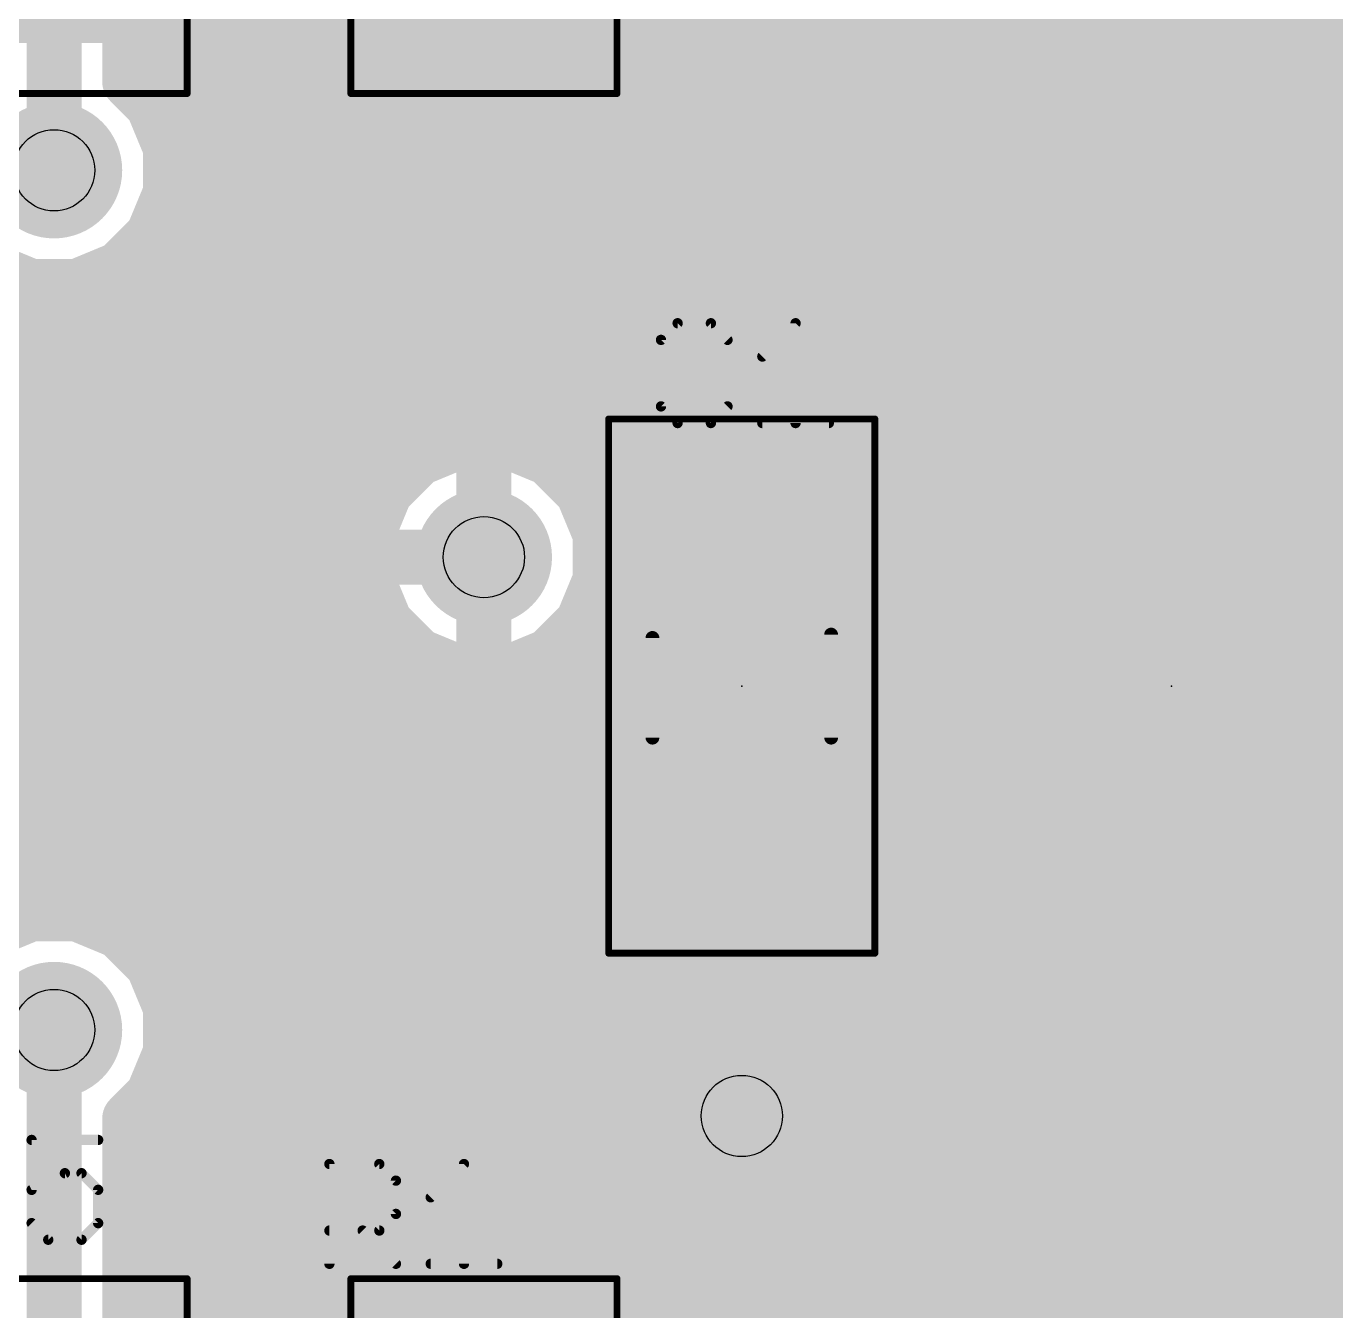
# Model space of a CAD drawing. Extents: x 0 to 1.9, y 0 to 1.15.
# Drawn here: x 0.5169 to 0.8977, y 0.3683 to 0.7419 of the extents above; entities that cross this region are included whole.
import ezdxf

# ---------------------------------------------------------------- set-up
doc = ezdxf.new("R2010")
doc.units = 0
for name, color, linetype in [('1', 22, 'CONTINUOUS'), ('16', 175, 'CONTINUOUS'), ('18', 82, 'CONTINUOUS'), ('21', 253, 'CONTINUOUS'), ('23', 7, 'CONTINUOUS'), ('25', 253, 'CONTINUOUS'), ('31', 253, 'CONTINUOUS'), ('35', 253, 'CONTINUOUS'), ('39', 22, 'CONTINUOUS'), ('44', 253, 'CONTINUOUS'), ('51', 253, 'CONTINUOUS')]:
    doc.layers.add(name, color=color, linetype=linetype)

# ---------------------------------------------------------------- blocks, each defined once
blk = doc.blocks.new('RECT')
blk.add_solid([(-0.5, -0.5), (0.5, -0.5), (-0.5, 0.5), (0.5, 0.5)])
blk = doc.blocks.new('ROUNDV')
at = {"const_width": 0.5}
blk.add_lwpolyline([(0, -0.25, 1), (0, 0.25, 1), (0, -0.25)], format="xyb", dxfattribs=at)

msp = doc.modelspace()

# ---------------------------------------------------------------- linework, layer by layer
at = {"layer": '1', "const_width": 0.016}
for points in [[(0.862402, 0.665551), (0.862402, 0.8)], [(0.568527, 0.731209), (0.568527, 0.793988)], [(0.606472, 0.793988), (0.606472, 0.731209)], [(0.693527, 0.731209), (0.693527, 0.793988)], [(0.775, 0.775), (0.837205, 0.712795)], [(0.525, 0.762598), (0.525, 0.7)], [(0.65, 0.762598), (0.65, 0.5875)], [(0.903, 0.759113), (0.884401, 0.740514)], [(0.762415, 0.756472), (0.812108, 0.706779)], [(0.884401, 0.740514), (0.884401, 0.756472)], [(0.925, 0.75), (0.888386, 0.713386)], [(0.568527, 0.736), (0.606472, 0.736)], [(0.693527, 0.736), (0.782887, 0.736)], [(0.560327, 0.723008), (0.568527, 0.731209)], [(0.606472, 0.731209), (0.614673, 0.723008)], [(0.685327, 0.723008), (0.693527, 0.731209)], [(0.553664, 0.719152), (0.549808, 0.723008)], [(0.549808, 0.723008), (0.560327, 0.723008)], [(0.552816, 0.72), (0.628, 0.72)], [(0.614673, 0.723008), (0.628, 0.723008)], [(0.628, 0.723008), (0.628, 0.613316)], [(0.672, 0.613316), (0.672, 0.723008)], [(0.672, 0.723008), (0.685327, 0.723008)], [(0.672, 0.72), (0.798887, 0.72)], [(0.558811, 0.706725), (0.553664, 0.719152)], [(0.837205, 0.712795), (0.837205, 0.665157)], [(0.888386, 0.713386), (0.888386, 0.665157)], [(0.558811, 0.693274), (0.558811, 0.706725)], [(0.797777, 0.705553), (0.793672, 0.703183)], [(0.802355, 0.706779), (0.797777, 0.705553)], [(0.811613, 0.706779), (0.802355, 0.706779)], [(0.811613, 0.665159), (0.811613, 0.706779)], [(0.812108, 0.706779), (0.811615, 0.706779)], [(0.811615, 0.706779), (0.811615, 0.665159)], [(0.558811, 0.704), (0.628, 0.704)], [(0.672, 0.704), (0.795087, 0.704)], [(0.793672, 0.703183), (0.790321, 0.699832)], [(0.811613, 0.704), (0.811615, 0.704)], [(0.790321, 0.699832), (0.787951, 0.695727)], [(1, 0.7), (0.9, 0.6)], [(0.553664, 0.680848), (0.558811, 0.693274)], [(0.787951, 0.695727), (0.786724, 0.691149)], [(0.786724, 0.691149), (0.786724, 0.665158)], [(0.556626, 0.688), (0.628, 0.688)], [(0.672, 0.688), (0.786724, 0.688)], [(0.811613, 0.688), (0.811615, 0.688)], [(0.544152, 0.671336), (0.553664, 0.680848)], [(0.505848, 0.671336), (0.518274, 0.666189)], [(0.531725, 0.666189), (0.544152, 0.671336)], [(0.544816, 0.672), (0.628, 0.672)], [(0.672, 0.672), (0.786724, 0.672)], [(0.811613, 0.672), (0.811615, 0.672)], [(0.518274, 0.666189), (0.531725, 0.666189)], [(0.786724, 0.665158), (0.811613, 0.665158)], [(0.811613, 0.665157), (0.786724, 0.665157)], [(0.786724, 0.665157), (0.786724, 0.639166)], [(0.811615, 0.665159), (0.811613, 0.665159)], [(0.811613, 0.665158), (0.811613, 0.665157)], [(0.811613, 0.623535), (0.811613, 0.665156)], [(0.811613, 0.665156), (0.811615, 0.665156)], [(0.811615, 0.665156), (0.811615, 0.623535)], [(0.837205, 0.612795), (0.837205, 0.665157)], [(0.862795, 0.665157), (0.862402, 0.665551)], [(0.028, 0.656), (0.628, 0.656)], [(0.672, 0.656), (0.786724, 0.656)], [(0.811613, 0.656), (0.811615, 0.656)], [(0.028, 0.64), (0.628, 0.64)], [(0.672, 0.64), (0.786724, 0.64)], [(0.811613, 0.64), (0.811615, 0.64)], [(0.786724, 0.639166), (0.787951, 0.634588)], [(0.787951, 0.634588), (0.790321, 0.630483)], [(0.688525, 0.629765), (0.68442, 0.627396)], [(0.693103, 0.630992), (0.688525, 0.629765)], [(0.720204, 0.630992), (0.693103, 0.630992)], [(0.720204, 0.592198), (0.720204, 0.630992)], [(0.756897, 0.630992), (0.729795, 0.630992)], [(0.729795, 0.630992), (0.729795, 0.592198)], [(0.761475, 0.629765), (0.756897, 0.630992)], [(0.76558, 0.627396), (0.761475, 0.629765)], [(0.790321, 0.630483), (0.793672, 0.627132)], [(0.68442, 0.627396), (0.681069, 0.624044)], [(0.768931, 0.624044), (0.76558, 0.627396)], [(0.793672, 0.627132), (0.797777, 0.624762)], [(0.797777, 0.624762), (0.802355, 0.623535)], [(0.028, 0.624), (0.628, 0.624)], [(0.672, 0.624), (0.681043, 0.624)], [(0.681069, 0.624044), (0.678699, 0.61994)], [(0.720204, 0.624), (0.729795, 0.624)], [(0.771301, 0.61994), (0.768931, 0.624044)], [(0.768957, 0.624), (0.800621, 0.624)], [(0.802355, 0.623535), (0.811613, 0.623535)], [(0.811613, 0.624), (0.811615, 0.624)], [(0.811615, 0.623535), (0.815205, 0.623535)], [(0.815205, 0.623535), (0.815205, 0.603682)], [(0.678699, 0.61994), (0.677472, 0.615362)], [(0.772527, 0.615362), (0.771301, 0.61994)], [(0.628, 0.613316), (0.621336, 0.606652)], [(0.677472, 0.607843), (0.672, 0.613316)], [(0.677472, 0.615362), (0.677472, 0.607843)], [(0.772527, 0.592197), (0.772527, 0.615362)], [(0.85, 0.6), (0.837205, 0.612795)], [(0.028, 0.608), (0.622684, 0.608)], [(0.621336, 0.606652), (0.616189, 0.594225)], [(0.677316, 0.608), (0.677472, 0.608)], [(0.720204, 0.608), (0.729795, 0.608)], [(0.772527, 0.608), (0.815205, 0.608)], [(0.815205, 0.603682), (0.828092, 0.590795)], [(0.9, 0.6), (0.85, 0.6)], [(0.616189, 0.594225), (0.616189, 0.580774)], [(0.028, 0.592), (0.616189, 0.592)], [(0.729795, 0.592198), (0.720204, 0.592198)], [(0.729796, 0.582606), (0.729796, 0.592197)], [(0.729796, 0.592197), (0.772527, 0.592197)], [(0.729796, 0.592), (0.826887, 0.592)], [(0.828092, 0.590795), (0.840887, 0.578)], [(0.65, 0.5875), (0.65, 0.337402)], [(0.772527, 0.582606), (0.729796, 0.582606)], [(0.772527, 0.559441), (0.772527, 0.582606)], [(0.616189, 0.580774), (0.621336, 0.568348)], [(0.028, 0.576), (0.618167, 0.576)], [(0.772527, 0.576), (0.960919, 0.576)], [(0.840887, 0.578), (0.909113, 0.578)], [(0.621336, 0.568348), (0.628, 0.561684)], [(0.672, 0.561684), (0.677472, 0.567157)], [(0.677472, 0.567157), (0.677472, 0.559441)], [(0.028, 0.56), (0.628, 0.56)], [(0.628, 0.561684), (0.628, 0.376992)], [(0.672, 0.376992), (0.672, 0.561684)], [(0.672, 0.56), (0.677472, 0.56)], [(0.772527, 0.56), (0.95775, 0.56)], [(0.677472, 0.559441), (0.678699, 0.554863)], [(0.771301, 0.554863), (0.772527, 0.559441)], [(0.678699, 0.554863), (0.681069, 0.550759)], [(0.768931, 0.550759), (0.771301, 0.554863)], [(0.681069, 0.550759), (0.68442, 0.547407)], [(0.76558, 0.547407), (0.768931, 0.550759)], [(0.684719, 0.547235), (0.681472, 0.543988)], [(0.68442, 0.547407), (0.684719, 0.547235)], [(0.765281, 0.547235), (0.76558, 0.547407)], [(0.768527, 0.543988), (0.765281, 0.547235)], [(0.028, 0.544), (0.628, 0.544)], [(0.672, 0.544), (0.681485, 0.544)], [(0.681472, 0.543988), (0.681472, 0.481209)], [(0.768515, 0.544), (0.95775, 0.544)], [(0.768527, 0.481209), (0.768527, 0.543988)], [(0.028, 0.528), (0.628, 0.528)], [(0.672, 0.528), (0.681472, 0.528)], [(0.768527, 0.528), (0.959262, 0.528)], [(0.815887, 0.522), (0.802501, 0.508614)], [(0.909113, 0.522), (0.815887, 0.522)], [(0.028, 0.512), (0.628, 0.512)], [(0.672, 0.512), (0.681472, 0.512)], [(0.725, 0.512598), (0.725, 0.425)], [(0.768527, 0.512), (0.805887, 0.512)], [(0.802501, 0.508614), (0.789614, 0.495727)], [(0.825, 0.5), (0.811614, 0.486614)], [(0.9, 0.5), (0.825, 0.5)], [(1, 0.4), (0.9, 0.5)], [(0.028, 0.496), (0.628, 0.496)], [(0.672, 0.496), (0.681472, 0.496)], [(0.768527, 0.496), (0.789887, 0.496)], [(0.789614, 0.495727), (0.789614, 0.420727)], [(0.518274, 0.483811), (0.505848, 0.478664)], [(0.531725, 0.483811), (0.518274, 0.483811)], [(0.544152, 0.478664), (0.531725, 0.483811)], [(0.811614, 0.486614), (0.811614, 0.434843)], [(0.028, 0.48), (0.509074, 0.48)], [(0.540926, 0.48), (0.628, 0.48)], [(0.672, 0.48), (0.682681, 0.48)], [(0.681472, 0.481209), (0.689673, 0.473008)], [(0.760327, 0.473008), (0.768527, 0.481209)], [(0.767319, 0.48), (0.789614, 0.48)], [(0.553664, 0.469152), (0.544152, 0.478664)], [(0.689673, 0.473008), (0.703, 0.473008)], [(0.703, 0.473008), (0.703, 0.450816)], [(0.747, 0.450816), (0.747, 0.473008)], [(0.747, 0.473008), (0.760327, 0.473008)], [(0.558811, 0.456725), (0.553664, 0.469152)], [(0.555798, 0.464), (0.628, 0.464)], [(0.672, 0.464), (0.703, 0.464)], [(0.747, 0.464), (0.789614, 0.464)], [(0.558811, 0.443274), (0.558811, 0.456725)], [(0.525, 0.337402), (0.525, 0.45)], [(0.703, 0.450816), (0.696336, 0.444152)], [(0.753664, 0.444152), (0.747, 0.450816)], [(0.558811, 0.448), (0.628, 0.448)], [(0.672, 0.448), (0.700184, 0.448)], [(0.749816, 0.448), (0.789614, 0.448)], [(0.553664, 0.430848), (0.558811, 0.443274)], [(0.696336, 0.444152), (0.691189, 0.431725)], [(0.758811, 0.431725), (0.753664, 0.444152)], [(0.811614, 0.411614), (0.811614, 0.434843)], [(0.837205, 0.300197), (0.837205, 0.434843)], [(0.862795, 0.387205), (0.862795, 0.434843)], [(0.888386, 0.411614), (0.888386, 0.434843)], [(0.547, 0.424184), (0.553664, 0.430848)], [(0.554141, 0.432), (0.628, 0.432)], [(0.672, 0.432), (0.691303, 0.432)], [(0.691189, 0.431725), (0.691189, 0.418274)], [(0.758697, 0.432), (0.789614, 0.432)], [(0.758811, 0.418274), (0.758811, 0.431725)], [(0.547, 0.376992), (0.547, 0.424184)], [(0.789614, 0.420727), (0.728, 0.359113)], [(0.547, 0.416), (0.628, 0.416)], [(0.672, 0.416), (0.692131, 0.416)], [(0.691189, 0.418274), (0.696336, 0.405848)], [(0.753664, 0.405848), (0.758811, 0.418274)], [(0.757869, 0.416), (0.784887, 0.416)], [(0.75, 0.35), (0.811614, 0.411614)], [(0.95, 0.35), (0.888386, 0.411614)], [(0.696336, 0.405848), (0.705848, 0.396336)], [(0.744152, 0.396336), (0.753664, 0.405848)], [(0.547, 0.4), (0.628, 0.4)], [(0.672, 0.4), (0.702184, 0.4)], [(0.747816, 0.4), (0.768887, 0.4)], [(0.705848, 0.396336), (0.718274, 0.391189)], [(0.731725, 0.391189), (0.744152, 0.396336)], [(0.718274, 0.391189), (0.731725, 0.391189)], [(0.9, 0.35), (0.862795, 0.387205)], [(0.547, 0.384), (0.628, 0.384)], [(0.672, 0.384), (0.752887, 0.384)], [(0.560327, 0.376992), (0.547, 0.376992)], [(0.568527, 0.368791), (0.560327, 0.376992)], [(0.614673, 0.376992), (0.606472, 0.368791)], [(0.628, 0.376992), (0.614673, 0.376992)], [(0.685327, 0.376992), (0.672, 0.376992)], [(0.693527, 0.368791), (0.685327, 0.376992)], [(0.568527, 0.306012), (0.568527, 0.368791)], [(0.568527, 0.368), (0.606472, 0.368)], [(0.606472, 0.368791), (0.606472, 0.306012)], [(0.693527, 0.306012), (0.693527, 0.368791)], [(0.693527, 0.368), (0.736887, 0.368)]]:
    msp.add_lwpolyline(points, dxfattribs=at)
at = {"layer": '1', "const_width": 0.008}
for points in [[(0.881573, 0.743342, 1), (0.88723, 0.737686)], [(0.568527, 0.74, 1), (0.568527, 0.732)], [(0.606472, 0.732, 1), (0.606472, 0.74)], [(0.693527, 0.74, 1), (0.693527, 0.732)], [(0.782887, 0.732, 1), (0.782887, 0.74)], [(0.880401, 0.740514, 1), (0.888401, 0.740514)], [(0.571356, 0.72838, 1), (0.565699, 0.734037)], [(0.609301, 0.734037, 1), (0.603644, 0.72838)], [(0.696356, 0.72838, 1), (0.690699, 0.734037)], [(0.564527, 0.731209, 1), (0.572527, 0.731209)], [(0.602472, 0.731209, 1), (0.610472, 0.731209)], [(0.689527, 0.731209, 1), (0.697527, 0.731209)], [(0.552636, 0.725836, 1), (0.546979, 0.720179)], [(0.549808, 0.727008, 1), (0.549808, 0.719008)], [(0.552816, 0.724, 1), (0.552816, 0.716)], [(0.557498, 0.725836, 1), (0.563155, 0.720179)], [(0.560327, 0.719008, 1), (0.560327, 0.727008)], [(0.614673, 0.727008, 1), (0.614673, 0.719008)], [(0.611845, 0.720179, 1), (0.617502, 0.725836)], [(0.632, 0.723008, 1), (0.624, 0.723008)], [(0.628, 0.719008, 1), (0.628, 0.727008)], [(0.628, 0.716, 1), (0.628, 0.724)], [(0.676, 0.723008, 1), (0.668, 0.723008)], [(0.672, 0.727008, 1), (0.672, 0.719008)], [(0.672, 0.724, 1), (0.672, 0.716)], [(0.682498, 0.725836, 1), (0.688155, 0.720179)], [(0.685327, 0.719008, 1), (0.685327, 0.727008)], [(0.798887, 0.716, 1), (0.798887, 0.724)], [(0.557359, 0.720683, 1), (0.549968, 0.717622)], [(0.550835, 0.716324, 1), (0.556492, 0.721981)], [(0.841205, 0.712795, 1), (0.833205, 0.712795)], [(0.885557, 0.716214, 1), (0.891214, 0.710557)], [(0.892386, 0.713386, 1), (0.884386, 0.713386)], [(0.834376, 0.709967, 1), (0.840033, 0.715624)], [(0.562811, 0.706725, 1), (0.554811, 0.706725)], [(0.555115, 0.705195, 1), (0.562506, 0.708256)], [(0.796741, 0.709416, 1), (0.798812, 0.701689)], [(0.799777, 0.702089, 1), (0.795777, 0.709017)], [(0.802355, 0.710779, 1), (0.802355, 0.702779)], [(0.80339, 0.702916, 1), (0.801319, 0.710643)], [(0.815613, 0.706779, 1), (0.807613, 0.706779)], [(0.811615, 0.710779, 1), (0.811615, 0.702779)], [(0.815615, 0.706779, 1), (0.807615, 0.706779)], [(0.809279, 0.703951, 1), (0.814936, 0.709608)], [(0.811613, 0.702779, 1), (0.811613, 0.710779)], [(0.812108, 0.702779, 1), (0.812108, 0.710779)], [(0.558811, 0.708, 1), (0.558811, 0.7)], [(0.628, 0.7, 1), (0.628, 0.708)], [(0.672, 0.708, 1), (0.672, 0.7)], [(0.791672, 0.706647, 1), (0.795672, 0.699719)], [(0.796501, 0.700355, 1), (0.790844, 0.706011)], [(0.795087, 0.7, 1), (0.795087, 0.708)], [(0.811613, 0.708, 1), (0.811613, 0.7)], [(0.811615, 0.7, 1), (0.811615, 0.708)], [(0.787492, 0.70266, 1), (0.793149, 0.697003)], [(0.793785, 0.697832, 1), (0.786857, 0.701832)], [(0.521, 0.7, 1), (0.529, 0.7)], [(0.562506, 0.691744, 1), (0.555115, 0.694805)], [(0.784487, 0.697727, 1), (0.791415, 0.693727)], [(0.791815, 0.694692, 1), (0.784087, 0.696762)], [(0.554811, 0.693274, 1), (0.562811, 0.693274)], [(0.790724, 0.691149, 1), (0.782724, 0.691149)], [(0.556626, 0.692, 1), (0.556626, 0.684)], [(0.628, 0.684, 1), (0.628, 0.692)], [(0.672, 0.692, 1), (0.672, 0.684)], [(0.782861, 0.692184, 1), (0.790588, 0.690114)], [(0.786724, 0.684, 1), (0.786724, 0.692)], [(0.811613, 0.692, 1), (0.811613, 0.684)], [(0.811615, 0.684, 1), (0.811615, 0.692)], [(0.549968, 0.682378, 1), (0.557359, 0.679317)], [(0.556492, 0.678019, 1), (0.550835, 0.683676)], [(0.541324, 0.674165, 1), (0.546981, 0.668508)], [(0.544816, 0.676, 1), (0.544816, 0.668)], [(0.545683, 0.667641, 1), (0.542622, 0.675032)], [(0.628, 0.668, 1), (0.628, 0.676)], [(0.672, 0.676, 1), (0.672, 0.668)], [(0.786724, 0.668, 1), (0.786724, 0.676)], [(0.811613, 0.676, 1), (0.811613, 0.668)], [(0.811615, 0.668, 1), (0.811615, 0.676)], [(0.518274, 0.670189, 1), (0.518274, 0.662189)], [(0.531725, 0.662189, 1), (0.531725, 0.670189)], [(0.516744, 0.662493, 1), (0.519805, 0.669884)], [(0.530195, 0.669884, 1), (0.533256, 0.662493)], [(0.786724, 0.669158, 1), (0.786724, 0.661158)], [(0.786724, 0.669157, 1), (0.786724, 0.661157)], [(0.790724, 0.665157, 1), (0.782724, 0.665157)], [(0.811613, 0.669159, 1), (0.811613, 0.661159)], [(0.815613, 0.665158, 1), (0.807613, 0.665158)], [(0.815613, 0.665156, 1), (0.807613, 0.665156)], [(0.811613, 0.669156, 1), (0.811613, 0.661156)], [(0.815615, 0.665156, 1), (0.807615, 0.665156)], [(0.811613, 0.661158, 1), (0.811613, 0.669158)], [(0.811613, 0.661157, 1), (0.811613, 0.669157)], [(0.811615, 0.661159, 1), (0.811615, 0.669159)], [(0.811615, 0.661156, 1), (0.811615, 0.669156)], [(0.841205, 0.665157, 1), (0.833205, 0.665157)], [(0.86523, 0.66838, 1), (0.859573, 0.662723)], [(0.859967, 0.662329, 1), (0.865624, 0.667986)], [(0.782724, 0.665158, 1), (0.790724, 0.665158)], [(0.807613, 0.665159, 1), (0.815613, 0.665159)], [(0.807613, 0.665157, 1), (0.815613, 0.665157)], [(0.807615, 0.665159, 1), (0.815615, 0.665159)], [(0.833205, 0.665157, 1), (0.841205, 0.665157)], [(0.858402, 0.665551, 1), (0.866402, 0.665551)], [(0.884386, 0.665157, 1), (0.892386, 0.665157)], [(0.628, 0.652, 1), (0.628, 0.66)], [(0.672, 0.66, 1), (0.672, 0.652)], [(0.786724, 0.652, 1), (0.786724, 0.66)], [(0.811613, 0.66, 1), (0.811613, 0.652)], [(0.811615, 0.652, 1), (0.811615, 0.66)], [(0.628, 0.636, 1), (0.628, 0.644)], [(0.672, 0.644, 1), (0.672, 0.636)], [(0.786724, 0.636, 1), (0.786724, 0.644)], [(0.811613, 0.644, 1), (0.811613, 0.636)], [(0.811615, 0.636, 1), (0.811615, 0.644)], [(0.790588, 0.640201, 1), (0.782861, 0.63813)], [(0.782724, 0.639166, 1), (0.790724, 0.639166)], [(0.791415, 0.636588, 1), (0.784487, 0.632588)], [(0.687489, 0.633629, 1), (0.68956, 0.625902)], [(0.690525, 0.626301, 1), (0.686525, 0.633229)], [(0.693103, 0.634992, 1), (0.693103, 0.626992)], [(0.694138, 0.627128, 1), (0.692067, 0.634856)], [(0.724204, 0.630992, 1), (0.716204, 0.630992)], [(0.720204, 0.626992, 1), (0.720204, 0.634992)], [(0.729795, 0.634992, 1), (0.729795, 0.626992)], [(0.733795, 0.630992, 1), (0.725795, 0.630992)], [(0.757933, 0.634856, 1), (0.755862, 0.627128)], [(0.756897, 0.626992, 1), (0.756897, 0.634992)], [(0.763475, 0.633229, 1), (0.759475, 0.626301)], [(0.76044, 0.625902, 1), (0.762511, 0.633629)], [(0.784087, 0.633552, 1), (0.791815, 0.635623)], [(0.793149, 0.633312, 1), (0.787492, 0.627655)], [(0.786857, 0.628483, 1), (0.793785, 0.632483)], [(0.68242, 0.63086, 1), (0.68642, 0.623932)], [(0.687249, 0.624567, 1), (0.681592, 0.630224)], [(0.768408, 0.630224, 1), (0.762751, 0.624567)], [(0.76358, 0.623932, 1), (0.76758, 0.63086)], [(0.795672, 0.630596, 1), (0.791672, 0.623668)], [(0.790844, 0.624303, 1), (0.796501, 0.62996)], [(0.798812, 0.628626, 1), (0.796741, 0.620898)], [(0.628, 0.62, 1), (0.628, 0.628)], [(0.672, 0.628, 1), (0.672, 0.62)], [(0.67824, 0.626873, 1), (0.683897, 0.621216)], [(0.684533, 0.622044, 1), (0.677605, 0.626044)], [(0.681043, 0.62, 1), (0.681043, 0.628)], [(0.720204, 0.628, 1), (0.720204, 0.62)], [(0.729795, 0.62, 1), (0.729795, 0.628)], [(0.772395, 0.626044, 1), (0.765467, 0.622044)], [(0.768957, 0.628, 1), (0.768957, 0.62)], [(0.766103, 0.621216, 1), (0.77176, 0.626873)], [(0.795777, 0.621298, 1), (0.799777, 0.628226)], [(0.802355, 0.627535, 1), (0.802355, 0.619535)], [(0.800621, 0.62, 1), (0.800621, 0.628)], [(0.801319, 0.619672, 1), (0.80339, 0.627399)], [(0.811613, 0.628, 1), (0.811613, 0.62)], [(0.811615, 0.627535, 1), (0.811615, 0.619535)], [(0.819205, 0.623535, 1), (0.811205, 0.623535)], [(0.811613, 0.619535, 1), (0.811613, 0.627535)], [(0.811615, 0.62, 1), (0.811615, 0.628)], [(0.815205, 0.619535, 1), (0.815205, 0.627535)], [(0.675235, 0.62194, 1), (0.682163, 0.61794)], [(0.682563, 0.618905, 1), (0.674835, 0.620975)], [(0.775165, 0.620975, 1), (0.767437, 0.618905)], [(0.767837, 0.61794, 1), (0.774765, 0.62194)], [(0.807613, 0.623535, 1), (0.815613, 0.623535)], [(0.807615, 0.623535, 1), (0.815615, 0.623535)], [(0.630828, 0.610488, 1), (0.625172, 0.616144)], [(0.674828, 0.616144, 1), (0.669171, 0.610488)], [(0.681472, 0.615362, 1), (0.673472, 0.615362)], [(0.776527, 0.615362, 1), (0.768527, 0.615362)], [(0.624, 0.613316, 1), (0.632, 0.613316)], [(0.668, 0.613316, 1), (0.676, 0.613316)], [(0.673609, 0.616397, 1), (0.681336, 0.614327)], [(0.768664, 0.614327, 1), (0.776391, 0.616397)], [(0.840033, 0.615624, 1), (0.834376, 0.609967)], [(0.618508, 0.609481, 1), (0.624165, 0.603824)], [(0.625032, 0.605122, 1), (0.617641, 0.608183)], [(0.622684, 0.604, 1), (0.622684, 0.612)], [(0.677316, 0.612, 1), (0.677316, 0.604)], [(0.674644, 0.605015, 1), (0.680301, 0.610672)], [(0.677472, 0.604, 1), (0.677472, 0.612)], [(0.720204, 0.612, 1), (0.720204, 0.604)], [(0.729795, 0.604, 1), (0.729795, 0.612)], [(0.772527, 0.612, 1), (0.772527, 0.604)], [(0.815205, 0.604, 1), (0.815205, 0.612)], [(0.833205, 0.612795, 1), (0.841205, 0.612795)], [(0.673472, 0.607843, 1), (0.681472, 0.607843)], [(0.818033, 0.606511, 1), (0.812376, 0.600854)], [(0.811205, 0.603682, 1), (0.819205, 0.603682)], [(0.85, 0.604, 1), (0.85, 0.596)], [(0.847172, 0.597172, 1), (0.852828, 0.602828)], [(0.897172, 0.602828, 1), (0.902828, 0.597172)], [(0.9, 0.596, 1), (0.9, 0.604)], [(0.620189, 0.594225, 1), (0.612189, 0.594225)], [(0.612493, 0.595756, 1), (0.619884, 0.592695)], [(0.616189, 0.588, 1), (0.616189, 0.596)], [(0.720204, 0.596198, 1), (0.720204, 0.588198)], [(0.733796, 0.592197, 1), (0.725796, 0.592197)], [(0.729796, 0.596197, 1), (0.729796, 0.588197)], [(0.729796, 0.596, 1), (0.729796, 0.588)], [(0.729795, 0.588198, 1), (0.729795, 0.596198)], [(0.772527, 0.588197, 1), (0.772527, 0.596197)], [(0.83092, 0.593624, 1), (0.825263, 0.587967)], [(0.826887, 0.588, 1), (0.826887, 0.596)], [(0.654, 0.5875, 1), (0.646, 0.5875)], [(0.716204, 0.592198, 1), (0.724204, 0.592198)], [(0.725795, 0.592198, 1), (0.733795, 0.592198)], [(0.768527, 0.592197, 1), (0.776527, 0.592197)], [(0.825263, 0.587967, 1), (0.83092, 0.593624)], [(0.646, 0.5875, 1), (0.654, 0.5875)], [(0.729796, 0.586606, 1), (0.729796, 0.578606)], [(0.776527, 0.582606, 1), (0.768527, 0.582606)], [(0.772527, 0.578606, 1), (0.772527, 0.586606)], [(0.619884, 0.582305, 1), (0.612493, 0.579244)], [(0.725796, 0.582606, 1), (0.733796, 0.582606)], [(0.612189, 0.580774, 1), (0.620189, 0.580774)], [(0.618167, 0.572, 1), (0.618167, 0.58)], [(0.772527, 0.58, 1), (0.772527, 0.572)], [(0.840887, 0.582, 1), (0.840887, 0.574)], [(0.838059, 0.575172, 1), (0.843716, 0.580828)], [(0.624165, 0.571176, 1), (0.618508, 0.565519)], [(0.681472, 0.567157, 1), (0.673472, 0.567157)], [(0.680301, 0.564328, 1), (0.674644, 0.569985)], [(0.617641, 0.566817, 1), (0.625032, 0.569878)], [(0.632, 0.561684, 1), (0.624, 0.561684)], [(0.625172, 0.558856, 1), (0.630828, 0.564512)], [(0.628, 0.556, 1), (0.628, 0.564)], [(0.676, 0.561684, 1), (0.668, 0.561684)], [(0.669171, 0.564512, 1), (0.674828, 0.558856)], [(0.672, 0.564, 1), (0.672, 0.556)], [(0.677472, 0.556, 1), (0.677472, 0.564)], [(0.772527, 0.564, 1), (0.772527, 0.556)], [(0.681336, 0.560476, 1), (0.673609, 0.558406)], [(0.776391, 0.558406, 1), (0.768664, 0.560476)], [(0.673472, 0.559441, 1), (0.681472, 0.559441)], [(0.682163, 0.556863, 1), (0.675235, 0.552863)], [(0.674835, 0.553828, 1), (0.682563, 0.555898)], [(0.767437, 0.555898, 1), (0.775165, 0.553828)], [(0.774765, 0.552863, 1), (0.767837, 0.556863)], [(0.768527, 0.559441, 1), (0.776527, 0.559441)], [(0.683897, 0.553587, 1), (0.67824, 0.54793)], [(0.677605, 0.548759, 1), (0.684533, 0.552759)], [(0.765467, 0.552759, 1), (0.772395, 0.548759)], [(0.77176, 0.54793, 1), (0.766103, 0.553587)], [(0.686419, 0.550872, 1), (0.682421, 0.543943)], [(0.681592, 0.544579, 1), (0.687249, 0.550236)], [(0.687548, 0.544406, 1), (0.681891, 0.550063)], [(0.682721, 0.54377, 1), (0.686718, 0.5507)], [(0.768109, 0.550063, 1), (0.762452, 0.544406)], [(0.763282, 0.5507, 1), (0.767279, 0.54377)], [(0.762751, 0.550236, 1), (0.768408, 0.544579)], [(0.767579, 0.543943, 1), (0.763581, 0.550872)], [(0.628, 0.54, 1), (0.628, 0.548)], [(0.672, 0.548, 1), (0.672, 0.54)], [(0.685472, 0.543988, 1), (0.677472, 0.543988)], [(0.678644, 0.546816, 1), (0.684301, 0.541159)], [(0.681485, 0.54, 1), (0.681485, 0.548)], [(0.768515, 0.548, 1), (0.768515, 0.54)], [(0.772527, 0.543988, 1), (0.764527, 0.543988)], [(0.765699, 0.541159, 1), (0.771356, 0.546816)], [(0.628, 0.524, 1), (0.628, 0.532)], [(0.672, 0.532, 1), (0.672, 0.524)], [(0.681472, 0.524, 1), (0.681472, 0.532)], [(0.768527, 0.532, 1), (0.768527, 0.524)], [(0.815887, 0.526, 1), (0.815887, 0.518)], [(0.818716, 0.519171, 1), (0.813059, 0.524828)], [(0.628, 0.508, 1), (0.628, 0.516)], [(0.672, 0.516, 1), (0.672, 0.508)], [(0.681472, 0.508, 1), (0.681472, 0.516)], [(0.729, 0.512598, 1), (0.721, 0.512598)], [(0.768527, 0.516, 1), (0.768527, 0.508)], [(0.805887, 0.508, 1), (0.805887, 0.516)], [(0.799673, 0.511442, 1), (0.80533, 0.505786)], [(0.80533, 0.505786, 1), (0.799673, 0.511442)], [(0.825, 0.504, 1), (0.825, 0.496)], [(0.827828, 0.497172, 1), (0.822172, 0.502828)], [(0.902828, 0.502828, 1), (0.897172, 0.497172)], [(0.9, 0.496, 1), (0.9, 0.504)], [(0.628, 0.492, 1), (0.628, 0.5)], [(0.672, 0.5, 1), (0.672, 0.492)], [(0.681472, 0.492, 1), (0.681472, 0.5)], [(0.768527, 0.5, 1), (0.768527, 0.492)], [(0.793614, 0.495727, 1), (0.785614, 0.495727)], [(0.789887, 0.492, 1), (0.789887, 0.5)], [(0.786786, 0.498555, 1), (0.792443, 0.492898)], [(0.518274, 0.487811, 1), (0.518274, 0.479811)], [(0.519805, 0.480115, 1), (0.516744, 0.487506)], [(0.533256, 0.487506, 1), (0.530195, 0.480115)], [(0.531725, 0.479811, 1), (0.531725, 0.487811)], [(0.815614, 0.486614, 1), (0.807614, 0.486614)], [(0.808786, 0.489443, 1), (0.814443, 0.483786)], [(0.509074, 0.476, 1), (0.509074, 0.484)], [(0.540926, 0.484, 1), (0.540926, 0.476)], [(0.628, 0.476, 1), (0.628, 0.484)], [(0.672, 0.484, 1), (0.672, 0.476)], [(0.684301, 0.484037, 1), (0.678644, 0.47838)], [(0.682681, 0.476, 1), (0.682681, 0.484)], [(0.767319, 0.484, 1), (0.767319, 0.476)], [(0.771356, 0.47838, 1), (0.765699, 0.484037)], [(0.789614, 0.476, 1), (0.789614, 0.484)], [(0.546981, 0.481492, 1), (0.541324, 0.475835)], [(0.542622, 0.474968, 1), (0.545683, 0.482359)], [(0.677472, 0.481209, 1), (0.685472, 0.481209)], [(0.764527, 0.481209, 1), (0.772527, 0.481209)], [(0.689673, 0.477008, 1), (0.689673, 0.469008)], [(0.707, 0.473008, 1), (0.699, 0.473008)], [(0.703, 0.469008, 1), (0.703, 0.477008)], [(0.751, 0.473008, 1), (0.743, 0.473008)], [(0.747, 0.477008, 1), (0.747, 0.469008)], [(0.760327, 0.469008, 1), (0.760327, 0.477008)], [(0.557359, 0.470683, 1), (0.549968, 0.467622)], [(0.686845, 0.470179, 1), (0.692502, 0.475836)], [(0.757498, 0.475836, 1), (0.763155, 0.470179)], [(0.550835, 0.466324, 1), (0.556492, 0.471981)], [(0.555798, 0.468, 1), (0.555798, 0.46)], [(0.628, 0.46, 1), (0.628, 0.468)], [(0.672, 0.468, 1), (0.672, 0.46)], [(0.703, 0.46, 1), (0.703, 0.468)], [(0.747, 0.468, 1), (0.747, 0.46)], [(0.789614, 0.46, 1), (0.789614, 0.468)], [(0.562811, 0.456725, 1), (0.554811, 0.456725)], [(0.555115, 0.455195, 1), (0.562506, 0.458256)], [(0.529, 0.45, 1), (0.521, 0.45)], [(0.705828, 0.447987, 1), (0.700172, 0.453644)], [(0.749828, 0.453644, 1), (0.744171, 0.447987)], [(0.558811, 0.452, 1), (0.558811, 0.444)], [(0.628, 0.444, 1), (0.628, 0.452)], [(0.672, 0.452, 1), (0.672, 0.444)], [(0.699, 0.450816, 1), (0.707, 0.450816)], [(0.700184, 0.444, 1), (0.700184, 0.452)], [(0.743, 0.450816, 1), (0.751, 0.450816)], [(0.749816, 0.452, 1), (0.749816, 0.444)], [(0.789614, 0.444, 1), (0.789614, 0.452)], [(0.562506, 0.441744, 1), (0.555115, 0.444805)], [(0.693508, 0.446981, 1), (0.699165, 0.441324)], [(0.700032, 0.442622, 1), (0.692641, 0.445683)], [(0.757359, 0.445683, 1), (0.749968, 0.442622)], [(0.750835, 0.441324, 1), (0.756492, 0.446981)], [(0.554811, 0.443274, 1), (0.562811, 0.443274)], [(0.815614, 0.434843, 1), (0.807614, 0.434843)], [(0.841205, 0.434843, 1), (0.833205, 0.434843)], [(0.866795, 0.434843, 1), (0.858795, 0.434843)], [(0.892386, 0.434843, 1), (0.884386, 0.434843)], [(0.554141, 0.436, 1), (0.554141, 0.428)], [(0.556492, 0.428019, 1), (0.550835, 0.433676)], [(0.628, 0.428, 1), (0.628, 0.436)], [(0.672, 0.436, 1), (0.672, 0.428)], [(0.695189, 0.431725, 1), (0.687189, 0.431725)], [(0.691303, 0.428, 1), (0.691303, 0.436)], [(0.758697, 0.436, 1), (0.758697, 0.428)], [(0.762811, 0.431725, 1), (0.754811, 0.431725)], [(0.789614, 0.428, 1), (0.789614, 0.436)], [(0.807614, 0.434843, 1), (0.815614, 0.434843)], [(0.549968, 0.432378, 1), (0.557359, 0.429317)], [(0.687493, 0.433256, 1), (0.694884, 0.430195)], [(0.755115, 0.430195, 1), (0.762506, 0.433256)], [(0.544171, 0.427013, 1), (0.549828, 0.421356)], [(0.551, 0.424184, 1), (0.543, 0.424184)], [(0.721, 0.425, 1), (0.729, 0.425)], [(0.792443, 0.417898, 1), (0.786786, 0.423555)], [(0.547, 0.42, 1), (0.547, 0.412)], [(0.628, 0.412, 1), (0.628, 0.42)], [(0.672, 0.42, 1), (0.672, 0.412)], [(0.694884, 0.419805, 1), (0.687493, 0.416744)], [(0.692131, 0.412, 1), (0.692131, 0.42)], [(0.757869, 0.42, 1), (0.757869, 0.412)], [(0.762506, 0.416744, 1), (0.755115, 0.419805)], [(0.784887, 0.412, 1), (0.784887, 0.42)], [(0.785614, 0.420727, 1), (0.793614, 0.420727)], [(0.687189, 0.418274, 1), (0.695189, 0.418274)], [(0.754811, 0.418274, 1), (0.762811, 0.418274)], [(0.814443, 0.408786, 1), (0.808786, 0.414443)], [(0.891214, 0.414443, 1), (0.885557, 0.408786)], [(0.807614, 0.411614, 1), (0.815614, 0.411614)], [(0.884386, 0.411614, 1), (0.892386, 0.411614)], [(0.699165, 0.408676, 1), (0.693508, 0.403019)], [(0.692641, 0.404317, 1), (0.700032, 0.407378)], [(0.749968, 0.407378, 1), (0.757359, 0.404317)], [(0.756492, 0.403019, 1), (0.750835, 0.408676)], [(0.547, 0.404, 1), (0.547, 0.396)], [(0.628, 0.396, 1), (0.628, 0.404)], [(0.672, 0.404, 1), (0.672, 0.396)], [(0.702184, 0.396, 1), (0.702184, 0.404)], [(0.747816, 0.404, 1), (0.747816, 0.396)], [(0.768887, 0.396, 1), (0.768887, 0.404)], [(0.707378, 0.400032, 1), (0.704317, 0.392641)], [(0.745683, 0.392641, 1), (0.742622, 0.400032)], [(0.703019, 0.393508, 1), (0.708676, 0.399165)], [(0.741324, 0.399165, 1), (0.746981, 0.393508)], [(0.718274, 0.395189, 1), (0.718274, 0.387189)], [(0.716744, 0.387493, 1), (0.719805, 0.394884)], [(0.730195, 0.394884, 1), (0.733256, 0.387493)], [(0.731725, 0.387189, 1), (0.731725, 0.395189)], [(0.865624, 0.390033, 1), (0.859967, 0.384376)], [(0.547, 0.388, 1), (0.547, 0.38)], [(0.628, 0.38, 1), (0.628, 0.388)], [(0.672, 0.388, 1), (0.672, 0.38)], [(0.752887, 0.38, 1), (0.752887, 0.388)], [(0.858795, 0.387205, 1), (0.866795, 0.387205)], [(0.547, 0.380992, 1), (0.547, 0.372992)], [(0.563155, 0.37982, 1), (0.557498, 0.374164)], [(0.560327, 0.372992, 1), (0.560327, 0.380992)], [(0.614673, 0.380992, 1), (0.614673, 0.372992)], [(0.617502, 0.374164, 1), (0.611845, 0.37982)], [(0.628, 0.372992, 1), (0.628, 0.380992)], [(0.672, 0.380992, 1), (0.672, 0.372992)], [(0.688155, 0.37982, 1), (0.682498, 0.374164)], [(0.685327, 0.372992, 1), (0.685327, 0.380992)], [(0.543, 0.376992, 1), (0.551, 0.376992)], [(0.624, 0.376992, 1), (0.632, 0.376992)], [(0.668, 0.376992, 1), (0.676, 0.376992)], [(0.572527, 0.368791, 1), (0.564527, 0.368791)], [(0.568527, 0.372, 1), (0.568527, 0.364)], [(0.565699, 0.365963, 1), (0.571356, 0.37162)], [(0.610472, 0.368791, 1), (0.602472, 0.368791)], [(0.603644, 0.37162, 1), (0.609301, 0.365963)], [(0.606472, 0.364, 1), (0.606472, 0.372)], [(0.697527, 0.368791, 1), (0.689527, 0.368791)], [(0.693527, 0.372, 1), (0.693527, 0.364)], [(0.690699, 0.365963, 1), (0.696356, 0.37162)], [(0.736887, 0.364, 1), (0.736887, 0.372)]]:
    msp.add_lwpolyline(points, format="xyb", dxfattribs=at)
at = {"layer": '16', "const_width": 0.016}
for points in [[(0.547, 0.725816), (0.547, 1.003)], [(0.525, 0.7), (0.525, 1)], [(0.547, 0.736), (1.028, 0.736)], [(0.553664, 0.719152), (0.547, 0.725816)], [(0.552816, 0.72), (1.022184, 0.72)], [(0.558811, 0.706725), (0.553664, 0.719152)], [(0.558811, 0.693274), (0.558811, 0.706725)], [(0.558811, 0.704), (1.016189, 0.704)], [(0.553664, 0.680848), (0.558811, 0.693274)], [(0.556626, 0.688), (1.018374, 0.688)], [(0.544152, 0.671336), (0.553664, 0.680848)], [(0.531725, 0.666189), (0.544152, 0.671336)], [(0.544816, 0.672), (1.030184, 0.672)], [(0.533811, 0.656725), (0.529891, 0.666189)], [(0.529891, 0.666189), (0.531725, 0.666189)], [(0.533811, 0.643274), (0.533811, 0.656725)], [(0.533811, 0.656), (1.612887, 0.656)], [(0.528664, 0.630848), (0.533811, 0.643274)], [(0.532454, 0.64), (1.026219, 0.64)], [(0.519152, 0.621336), (0.528664, 0.630848)], [(0.506725, 0.616189), (0.519152, 0.621336)], [(0.521816, 0.624), (0.993539, 0.624)], [(0.643274, 0.621311), (0.630848, 0.616164)], [(0.656725, 0.621311), (0.643274, 0.621311)], [(0.669152, 0.616164), (0.656725, 0.621311)], [(0.630848, 0.616164), (0.624184, 0.6095)], [(0.678664, 0.606652), (0.669152, 0.616164)], [(0.624184, 0.6095), (0.471818, 0.6095)], [(0.677316, 0.608), (0.977539, 0.608)], [(0.683811, 0.594225), (0.678664, 0.606652)], [(0.683811, 0.580774), (0.683811, 0.594225)], [(0.683811, 0.592), (0.967546, 0.592)], [(0.65, 0.5875), (0.3875, 0.5875)], [(0.678664, 0.568348), (0.683811, 0.580774)], [(0.681833, 0.576), (0.960919, 0.576)], [(0.669152, 0.558836), (0.678664, 0.568348)], [(0.471818, 0.5655), (0.624184, 0.5655)], [(0.624184, 0.5655), (0.630848, 0.558836)], [(0.476992, 0.56), (0.629684, 0.56)], [(0.670316, 0.56), (0.95775, 0.56)], [(0.519152, 0.553664), (0.506725, 0.558811)], [(0.630848, 0.558836), (0.643274, 0.553689)], [(0.656725, 0.553689), (0.669152, 0.558836)], [(0.528664, 0.544152), (0.519152, 0.553664)], [(0.643274, 0.553689), (0.656725, 0.553689)], [(0.533811, 0.531725), (0.528664, 0.544152)], [(0.528727, 0.544), (0.95775, 0.544)], [(0.533811, 0.518274), (0.533811, 0.531725)], [(0.533811, 0.528), (0.959262, 0.528)], [(0.528664, 0.505848), (0.533811, 0.518274)], [(0.531212, 0.512), (0.965889, 0.512)], [(0.519152, 0.496336), (0.528664, 0.505848)], [(0.506725, 0.491189), (0.519152, 0.496336)], [(0.51834, 0.496), (0.973539, 0.496)], [(0.518274, 0.483811), (0.505848, 0.478664)], [(0.531725, 0.483811), (0.518274, 0.483811)], [(0.544152, 0.478664), (0.531725, 0.483811)], [(0.028, 0.48), (0.509074, 0.48)], [(0.540926, 0.48), (0.989539, 0.48)], [(0.553664, 0.469152), (0.544152, 0.478664)], [(0.558811, 0.456725), (0.553664, 0.469152)], [(0.555798, 0.464), (1.016561, 0.464)], [(0.558811, 0.443274), (0.558811, 0.456725)], [(0.525, 0.45), (0.4, 0.45)], [(0.525, 0.2), (0.525, 0.45)], [(0.558811, 0.448), (1.578, 0.448)], [(0.553664, 0.430848), (0.558811, 0.443274)], [(0.547, 0.424184), (0.553664, 0.430848)], [(0.554141, 0.432), (1.038903, 0.432)], [(0.547, 0.209113), (0.547, 0.424184)], [(0.547, 0.416), (1.020031, 0.416)], [(0.547, 0.4), (1.016189, 0.4)], [(0.547, 0.384), (1.020031, 0.384)], [(0.547, 0.368), (1.028, 0.368)]]:
    msp.add_lwpolyline(points, dxfattribs=at)
at = {"layer": '16', "const_width": 0.008}
for points in [[(0.547, 0.74, 1), (0.547, 0.732)], [(0.549828, 0.728644, 1), (0.544171, 0.722988)], [(0.543, 0.725816, 1), (0.551, 0.725816)], [(0.552816, 0.724, 1), (0.552816, 0.716)], [(0.557359, 0.720683, 1), (0.549968, 0.717622)], [(0.550835, 0.716324, 1), (0.556492, 0.721981)], [(0.562811, 0.706725, 1), (0.554811, 0.706725)], [(0.555115, 0.705195, 1), (0.562506, 0.708256)], [(0.558811, 0.708, 1), (0.558811, 0.7)], [(0.521, 0.7, 1), (0.529, 0.7)], [(0.562506, 0.691744, 1), (0.555115, 0.694805)], [(0.554811, 0.693274, 1), (0.562811, 0.693274)], [(0.556626, 0.692, 1), (0.556626, 0.684)], [(0.549968, 0.682378, 1), (0.557359, 0.679317)], [(0.556492, 0.678019, 1), (0.550835, 0.683676)], [(0.541324, 0.674165, 1), (0.546981, 0.668508)], [(0.544816, 0.676, 1), (0.544816, 0.668)], [(0.545683, 0.667641, 1), (0.542622, 0.675032)], [(0.533586, 0.66772, 1), (0.526195, 0.664658)], [(0.529891, 0.670189, 1), (0.529891, 0.662189)], [(0.531725, 0.662189, 1), (0.531725, 0.670189)], [(0.530195, 0.669884, 1), (0.533256, 0.662493)], [(0.537811, 0.656725, 1), (0.529811, 0.656725)], [(0.533811, 0.66, 1), (0.533811, 0.652)], [(0.530115, 0.655195, 1), (0.537506, 0.658256)], [(0.537506, 0.641744, 1), (0.530115, 0.644805)], [(0.532454, 0.644, 1), (0.532454, 0.636)], [(0.529811, 0.643274, 1), (0.537811, 0.643274)], [(0.524968, 0.632378, 1), (0.532359, 0.629317)], [(0.531492, 0.628019, 1), (0.525835, 0.633676)], [(0.520683, 0.617641, 1), (0.517622, 0.625032)], [(0.521816, 0.628, 1), (0.521816, 0.62)], [(0.643274, 0.625311, 1), (0.643274, 0.617311)], [(0.644805, 0.617615, 1), (0.641744, 0.625006)], [(0.658256, 0.625006, 1), (0.655195, 0.617615)], [(0.656725, 0.617311, 1), (0.656725, 0.625311)], [(0.516324, 0.624165, 1), (0.521981, 0.618508)], [(0.629317, 0.619859, 1), (0.632378, 0.612468)], [(0.633676, 0.613335, 1), (0.628019, 0.618992)], [(0.671981, 0.618992, 1), (0.666324, 0.613335)], [(0.667622, 0.612468, 1), (0.670683, 0.619859)], [(0.624184, 0.6055, 1), (0.624184, 0.6135)], [(0.621356, 0.612328, 1), (0.627012, 0.606671)], [(0.677316, 0.612, 1), (0.677316, 0.604)], [(0.682359, 0.608183, 1), (0.674968, 0.605122)], [(0.675835, 0.603824, 1), (0.681492, 0.609481)], [(0.687811, 0.594225, 1), (0.679811, 0.594225)], [(0.683811, 0.596, 1), (0.683811, 0.588)], [(0.680115, 0.592695, 1), (0.687506, 0.595756)], [(0.65, 0.5835, 1), (0.65, 0.5915)], [(0.687506, 0.579244, 1), (0.680115, 0.582305)], [(0.681833, 0.58, 1), (0.681833, 0.572)], [(0.679811, 0.580774, 1), (0.687811, 0.580774)], [(0.681492, 0.565519, 1), (0.675835, 0.571176)], [(0.627012, 0.568328, 1), (0.621356, 0.562672)], [(0.624184, 0.5615, 1), (0.624184, 0.5695)], [(0.674968, 0.569878, 1), (0.682359, 0.566817)], [(0.629684, 0.556, 1), (0.629684, 0.564)], [(0.670316, 0.564, 1), (0.670316, 0.556)], [(0.632378, 0.562532, 1), (0.629317, 0.555141)], [(0.628019, 0.556008, 1), (0.633676, 0.561665)], [(0.666324, 0.561665, 1), (0.671981, 0.556008)], [(0.670683, 0.555141, 1), (0.667622, 0.562532)], [(0.521981, 0.556492, 1), (0.516324, 0.550835)], [(0.517622, 0.549968, 1), (0.520683, 0.557359)], [(0.643274, 0.557689, 1), (0.643274, 0.549689)], [(0.641744, 0.549993, 1), (0.644805, 0.557384)], [(0.655195, 0.557384, 1), (0.658256, 0.549993)], [(0.656725, 0.549689, 1), (0.656725, 0.557689)], [(0.532359, 0.545683, 1), (0.524968, 0.542622)], [(0.528727, 0.548, 1), (0.528727, 0.54)], [(0.525835, 0.541324, 1), (0.531492, 0.546981)], [(0.537811, 0.531725, 1), (0.529811, 0.531725)], [(0.530115, 0.530195, 1), (0.537506, 0.533256)], [(0.533811, 0.532, 1), (0.533811, 0.524)], [(0.537506, 0.516744, 1), (0.530115, 0.519805)], [(0.529811, 0.518274, 1), (0.537811, 0.518274)], [(0.531212, 0.516, 1), (0.531212, 0.508)], [(0.524968, 0.507378, 1), (0.532359, 0.504317)], [(0.531492, 0.503019, 1), (0.525835, 0.508676)], [(0.51834, 0.5, 1), (0.51834, 0.492)], [(0.516324, 0.499165, 1), (0.521981, 0.493508)], [(0.520683, 0.492641, 1), (0.517622, 0.500032)], [(0.518274, 0.487811, 1), (0.518274, 0.479811)], [(0.519805, 0.480115, 1), (0.516744, 0.487506)], [(0.533256, 0.487506, 1), (0.530195, 0.480115)], [(0.531725, 0.479811, 1), (0.531725, 0.487811)], [(0.509074, 0.476, 1), (0.509074, 0.484)], [(0.540926, 0.484, 1), (0.540926, 0.476)], [(0.546981, 0.481492, 1), (0.541324, 0.475835)], [(0.542622, 0.474968, 1), (0.545683, 0.482359)], [(0.557359, 0.470683, 1), (0.549968, 0.467622)], [(0.550835, 0.466324, 1), (0.556492, 0.471981)], [(0.555798, 0.468, 1), (0.555798, 0.46)], [(0.562811, 0.456725, 1), (0.554811, 0.456725)], [(0.555115, 0.455195, 1), (0.562506, 0.458256)], [(0.529, 0.45, 1), (0.521, 0.45)], [(0.525, 0.446, 1), (0.525, 0.454)], [(0.558811, 0.452, 1), (0.558811, 0.444)], [(0.562506, 0.441744, 1), (0.555115, 0.444805)], [(0.554811, 0.443274, 1), (0.562811, 0.443274)], [(0.554141, 0.436, 1), (0.554141, 0.428)], [(0.556492, 0.428019, 1), (0.550835, 0.433676)], [(0.549968, 0.432378, 1), (0.557359, 0.429317)], [(0.544171, 0.427013, 1), (0.549828, 0.421356)], [(0.551, 0.424184, 1), (0.543, 0.424184)], [(0.547, 0.42, 1), (0.547, 0.412)], [(0.547, 0.404, 1), (0.547, 0.396)], [(0.547, 0.388, 1), (0.547, 0.38)], [(0.547, 0.372, 1), (0.547, 0.364)]]:
    msp.add_lwpolyline(points, format="xyb", dxfattribs=at)
at = {"layer": '21', "const_width": 0.008}
for points in [[(0.905118, 0.634646), (0.794882, 0.634646)], [(0.794882, 0.634646), (0.794882, 0.465354)], [(0.794882, 0.465354), (0.905118, 0.465354)]]:
    msp.add_lwpolyline(points, dxfattribs=at)
at = {"layer": '21'}
for points, const_width in [([(0.794882, 0.636646, 1), (0.794882, 0.632646)], 0.004), ([(0.796882, 0.634646, 1), (0.792882, 0.634646)], 0.004), ([(0.824409, 0.479626, 1), (0.824409, 0.492421, 1), (0.824409, 0.479626)], 0.012795), ([(0.794882, 0.467354, 1), (0.794882, 0.463354)], 0.004), ([(0.792882, 0.465354, 1), (0.796882, 0.465354)], 0.004)]:
    msp.add_lwpolyline(points, format="xyb", dxfattribs=dict(at, const_width=const_width))
at = {"layer": '23'}
for p in [(0.725, 0.55), (0.85, 0.55)]:
    msp.add_point(p, dxfattribs=at)
at = {"layer": '25', "const_width": 0.003}
for points in [[(0.706337, 0.655525), (0.7015, 0.650687)], [(0.716012, 0.655525), (0.706337, 0.655525)], [(0.72085, 0.650687), (0.716012, 0.655525)], [(0.730965, 0.64585), (0.74064, 0.655525)], [(0.74064, 0.655525), (0.74064, 0.6265)], [(0.7015, 0.650687), (0.7015, 0.631337)], [(0.7015, 0.631337), (0.706337, 0.6265)], [(0.716012, 0.6265), (0.72085, 0.631337)], [(0.706337, 0.6265), (0.716012, 0.6265)], [(0.730965, 0.6265), (0.750315, 0.6265)], [(0.537815, 0.418025), (0.518465, 0.418025)], [(0.518465, 0.418025), (0.518465, 0.403512)], [(0.60507, 0.382), (0.60507, 0.411025)], [(0.60507, 0.411025), (0.619582, 0.411025)], [(0.619582, 0.411025), (0.624419, 0.406187)], [(0.634535, 0.40135), (0.64421, 0.411025)], [(0.64421, 0.411025), (0.64421, 0.382)], [(0.518465, 0.403512), (0.52814, 0.40835)], [(0.52814, 0.40835), (0.532977, 0.40835)], [(0.532977, 0.40835), (0.537815, 0.403512)], [(0.624419, 0.406187), (0.624419, 0.396512)], [(0.537815, 0.403512), (0.537815, 0.393837)], [(0.624419, 0.396512), (0.619582, 0.391675)], [(0.523303, 0.389), (0.518465, 0.393837)], [(0.537815, 0.393837), (0.532977, 0.389)], [(0.619582, 0.391675), (0.60507, 0.391675)], [(0.614744, 0.391675), (0.624419, 0.382)], [(0.532977, 0.389), (0.523303, 0.389)], [(0.634535, 0.382), (0.653885, 0.382)]]:
    msp.add_lwpolyline(points, dxfattribs=at)
at = {"layer": '25', "const_width": 0.0015}
for points in [[(0.706337, 0.656275, 1), (0.706337, 0.654775)], [(0.706868, 0.654994, 1), (0.705807, 0.656055)], [(0.716543, 0.656055, 1), (0.715482, 0.654994)], [(0.716012, 0.654775, 1), (0.716012, 0.656275)], [(0.74139, 0.655525, 1), (0.73989, 0.655525)], [(0.74117, 0.654994, 1), (0.74011, 0.656055)], [(0.70225, 0.650687, 1), (0.70075, 0.650687)], [(0.70097, 0.651218, 1), (0.70203, 0.650157)], [(0.720319, 0.650157, 1), (0.72138, 0.651218)], [(0.730435, 0.64638, 1), (0.731496, 0.645319)], [(0.70203, 0.631868, 1), (0.70097, 0.630807)], [(0.72138, 0.630807, 1), (0.720319, 0.631868)], [(0.70075, 0.631337, 1), (0.70225, 0.631337)], [(0.706337, 0.62725, 1), (0.706337, 0.62575)], [(0.705807, 0.62597, 1), (0.706868, 0.62703)], [(0.715482, 0.62703, 1), (0.716543, 0.62597)], [(0.716012, 0.62575, 1), (0.716012, 0.62725)], [(0.730965, 0.62725, 1), (0.730965, 0.62575)], [(0.73989, 0.6265, 1), (0.74139, 0.6265)], [(0.750315, 0.62575, 1), (0.750315, 0.62725)], [(0.518465, 0.418775, 1), (0.518465, 0.417275)], [(0.519215, 0.418025, 1), (0.517715, 0.418025)], [(0.537815, 0.417275, 1), (0.537815, 0.418775)], [(0.60582, 0.411025, 1), (0.60432, 0.411025)], [(0.60507, 0.411775, 1), (0.60507, 0.410275)], [(0.620112, 0.411555, 1), (0.619052, 0.410494)], [(0.619582, 0.410275, 1), (0.619582, 0.411775)], [(0.64496, 0.411025, 1), (0.64346, 0.411025)], [(0.64474, 0.410494, 1), (0.643679, 0.411555)], [(0.52814, 0.4091, 1), (0.52814, 0.4076)], [(0.528475, 0.407679, 1), (0.527805, 0.409021)], [(0.533508, 0.40888, 1), (0.532447, 0.407819)], [(0.532977, 0.4076, 1), (0.532977, 0.4091)], [(0.625169, 0.406187, 1), (0.623669, 0.406187)], [(0.51813, 0.404183, 1), (0.518801, 0.402841)], [(0.517715, 0.403512, 1), (0.519215, 0.403512)], [(0.538565, 0.403512, 1), (0.537065, 0.403512)], [(0.537285, 0.402982, 1), (0.538345, 0.404043)], [(0.623889, 0.405657, 1), (0.62495, 0.406718)], [(0.634004, 0.40188, 1), (0.635065, 0.400819)], [(0.623669, 0.396512, 1), (0.625169, 0.396512)], [(0.62495, 0.395982, 1), (0.623889, 0.397043)], [(0.518996, 0.394368, 1), (0.517935, 0.393307)], [(0.537065, 0.393837, 1), (0.538565, 0.393837)], [(0.538345, 0.393307, 1), (0.537285, 0.394368)], [(0.60507, 0.392425, 1), (0.60507, 0.390925)], [(0.615275, 0.392205, 1), (0.614214, 0.391144)], [(0.619052, 0.392205, 1), (0.620112, 0.391144)], [(0.619582, 0.390925, 1), (0.619582, 0.392425)], [(0.523303, 0.38975, 1), (0.523303, 0.38825)], [(0.522772, 0.38847, 1), (0.523833, 0.38953)], [(0.532447, 0.38953, 1), (0.533508, 0.38847)], [(0.532977, 0.38825, 1), (0.532977, 0.38975)], [(0.60432, 0.382, 1), (0.60582, 0.382)], [(0.623889, 0.38147, 1), (0.62495, 0.38253)], [(0.634535, 0.38275, 1), (0.634535, 0.38125)], [(0.64346, 0.382, 1), (0.64496, 0.382)], [(0.653885, 0.38125, 1), (0.653885, 0.38275)]]:
    msp.add_lwpolyline(points, format="xyb", dxfattribs=at)
at = {"layer": '39', "const_width": 0.002}
for points in [[(0.563701, 0.877677), (0.563701, 0.722323)], [(0.611299, 0.722323), (0.611299, 0.877677)], [(0.688701, 0.877677), (0.688701, 0.722323)], [(0.563701, 0.722323), (0.486299, 0.722323)], [(0.688701, 0.722323), (0.611299, 0.722323)], [(0.686299, 0.472323), (0.686299, 0.627677)], [(0.686299, 0.627677), (0.763701, 0.627677)], [(0.763701, 0.627677), (0.763701, 0.472323)], [(0.763701, 0.472323), (0.686299, 0.472323)], [(0.486299, 0.377677), (0.563701, 0.377677)], [(0.563701, 0.377677), (0.563701, 0.222323)], [(0.611299, 0.222323), (0.611299, 0.377677)], [(0.611299, 0.377677), (0.688701, 0.377677)], [(0.688701, 0.377677), (0.688701, 0.222323)]]:
    msp.add_lwpolyline(points, dxfattribs=at)
at = {"layer": '39', "const_width": 0.001}
for points in [[(0.563201, 0.722323, 1), (0.564201, 0.722323)], [(0.563701, 0.721823, 1), (0.563701, 0.722823)], [(0.611299, 0.722823, 1), (0.611299, 0.721823)], [(0.610799, 0.722323, 1), (0.611799, 0.722323)], [(0.688201, 0.722323, 1), (0.689201, 0.722323)], [(0.688701, 0.721823, 1), (0.688701, 0.722823)], [(0.686799, 0.627677, 1), (0.685799, 0.627677)], [(0.686299, 0.628177, 1), (0.686299, 0.627177)], [(0.764201, 0.627677, 1), (0.763201, 0.627677)], [(0.763701, 0.627177, 1), (0.763701, 0.628177)], [(0.686299, 0.472823, 1), (0.686299, 0.471823)], [(0.685799, 0.472323, 1), (0.686799, 0.472323)], [(0.763201, 0.472323, 1), (0.764201, 0.472323)], [(0.763701, 0.471823, 1), (0.763701, 0.472823)], [(0.564201, 0.377677, 1), (0.563201, 0.377677)], [(0.563701, 0.377177, 1), (0.563701, 0.378177)], [(0.611799, 0.377677, 1), (0.610799, 0.377677)], [(0.611299, 0.378177, 1), (0.611299, 0.377177)], [(0.689201, 0.377677, 1), (0.688201, 0.377677)], [(0.688701, 0.377177, 1), (0.688701, 0.378177)]]:
    msp.add_lwpolyline(points, format="xyb", dxfattribs=at)
at = {"layer": '44'}
for centre in [(0.525, 0.7), (0.65, 0.5875), (0.525, 0.45), (0.725, 0.425)]:
    msp.add_circle(centre, 0.011811, dxfattribs=at)
at = {"layer": '51', "const_width": 0.004}
for points in [[(0.699016, 0.564016), (0.699016, 0.535)], [(0.750984, 0.565), (0.750984, 0.535)]]:
    msp.add_lwpolyline(points, dxfattribs=at)
at = {"layer": '51', "const_width": 0.002}
for points in [[(0.700016, 0.564016, 1), (0.698016, 0.564016)], [(0.751984, 0.565, 1), (0.749984, 0.565)], [(0.698016, 0.535, 1), (0.700016, 0.535)], [(0.749984, 0.535, 1), (0.751984, 0.535)]]:
    msp.add_lwpolyline(points, format="xyb", dxfattribs=at)

# ---------------------------------------------------------------- block references
at = {"layer": '1', "xscale": 0.051181, "yscale": 0.059055}
for p, rotation in [((0.525, 0.762598), 90), ((0.65, 0.762598), 90), ((0.725, 0.587402), 270), ((0.725, 0.512598), 270)]:
    msp.add_blockref('RECT', p, dxfattribs=dict(at, rotation=rotation))
at = {"layer": '1', "xscale": 0.01378, "yscale": 0.047244}
for p in [(0.811614, 0.665157), (0.837205, 0.665157), (0.862795, 0.665157), (0.888386, 0.665157), (0.811614, 0.434843), (0.837205, 0.434843), (0.862795, 0.434843), (0.888386, 0.434843)]:
    msp.add_blockref('RECT', p, dxfattribs=at)
at = {"layer": '18', "xscale": 0.039622, "yscale": 0.039622}
for p in [(0.525, 0.7), (0.525, 0.7), (0.5, 0.65), (0.5, 0.65), (0.65, 0.5875), (0.65, 0.5875), (0.5, 0.525), (0.5, 0.525), (0.525, 0.45), (0.525, 0.45), (0.725, 0.425), (0.725, 0.425)]:
    msp.add_blockref('ROUNDV', p, dxfattribs=at)
at = {"layer": '31', "xscale": 0.051181, "yscale": 0.059055}
for p, rotation in [((0.525, 0.762598), 90), ((0.65, 0.762598), 90), ((0.725, 0.587402), 270), ((0.725, 0.512598), 270)]:
    msp.add_blockref('RECT', p, dxfattribs=dict(at, rotation=rotation))
at = {"layer": '31', "xscale": 0.01378, "yscale": 0.047244}
for p in [(0.811614, 0.665157), (0.837205, 0.665157), (0.862795, 0.665157), (0.888386, 0.665157), (0.811614, 0.434843), (0.837205, 0.434843), (0.862795, 0.434843), (0.888386, 0.434843)]:
    msp.add_blockref('RECT', p, dxfattribs=at)
at = {"layer": '35', "xscale": 0.007882, "yscale": 0.031504, "rotation": 270}
msp.add_blockref('RECT', (0.725, 0.55), dxfattribs=at)
at = {"layer": '51', "xscale": 0.009843, "yscale": 0.03937}
for p in [(0.811614, 0.656299), (0.837205, 0.656299), (0.862795, 0.656299), (0.888386, 0.656299), (0.811614, 0.443701), (0.837205, 0.443701), (0.862795, 0.443701), (0.888386, 0.443701)]:
    msp.add_blockref('RECT', p, dxfattribs=at)
at = {"layer": '51', "xscale": 0.029531, "yscale": 0.057091, "rotation": 270}
for p in [(0.725045, 0.578234), (0.725045, 0.521234)]:
    msp.add_blockref('RECT', p, dxfattribs=at)

doc.saveas('drawing.dxf')
